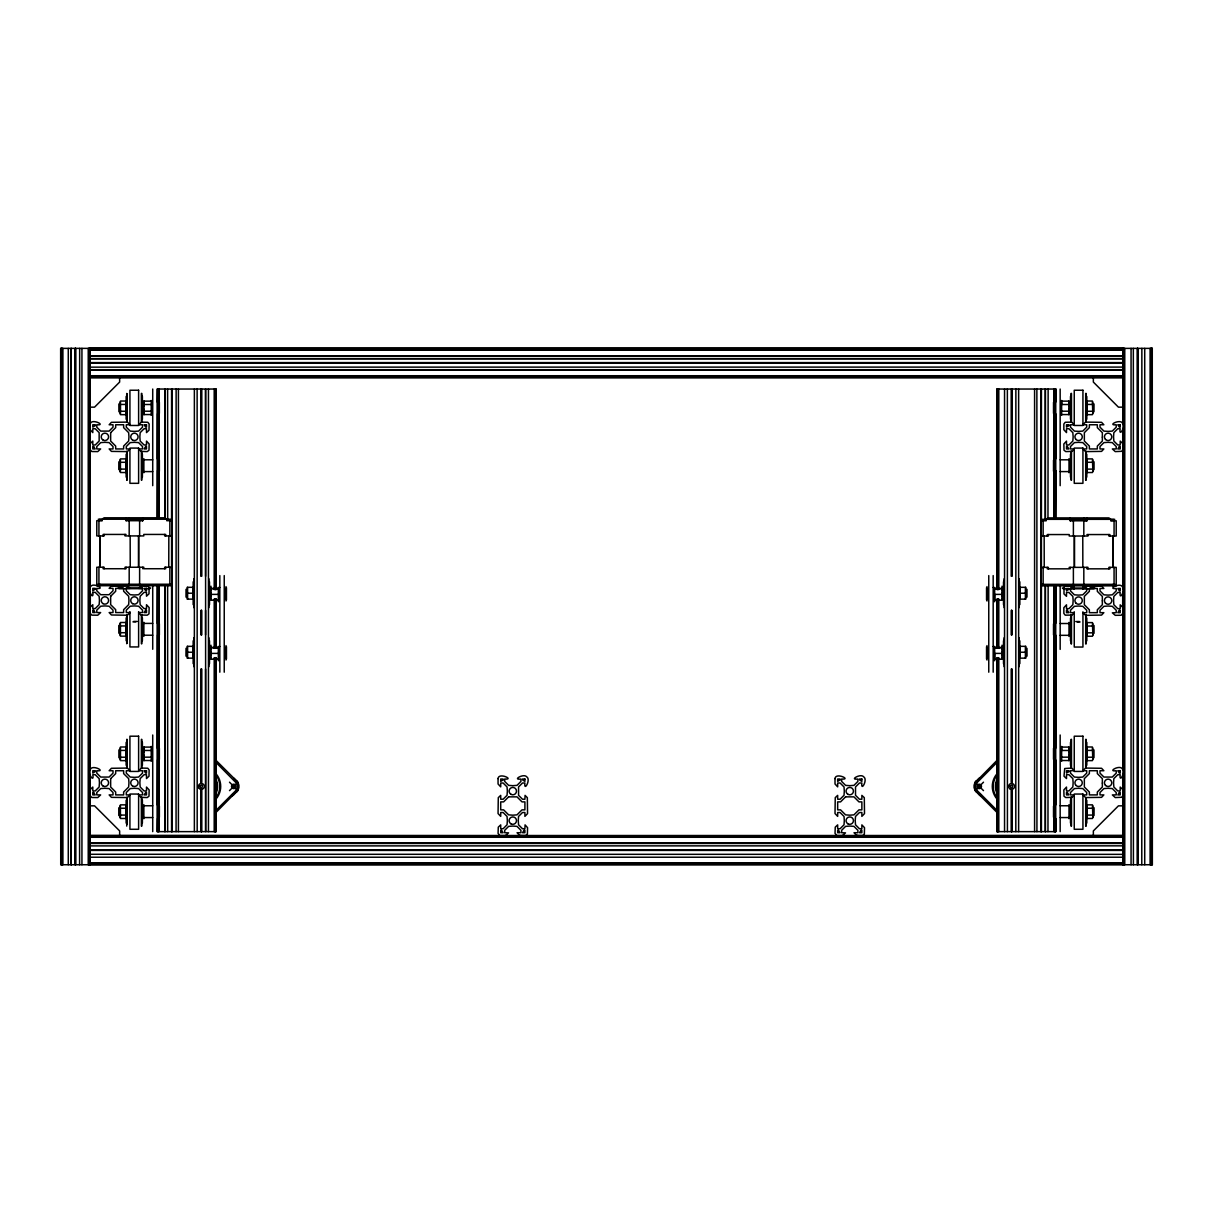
<?xml version="1.0" encoding="UTF-8"?>
<svg xmlns="http://www.w3.org/2000/svg" width="1213" height="1213" viewBox="0 0 1213 1213"><rect width="100%" height="100%" fill="white"/><g stroke="black" fill="none" stroke-linecap="round" stroke-linejoin="round"><path stroke-width="1.5" d="M1043.135 584.348L1043.135 567.366M1043.135 536.025L1043.135 520.802M1044.241 567.366L1044.166 536.025M1047.304 567.366L1047.304 568.836L1069.214 568.836L1069.214 567.366L1087.985 567.366L1087.985 568.836M1047.304 536.025L1047.304 534.554L1069.214 534.554L1069.214 536.025L1087.985 536.025L1087.985 534.554M1048.35 568.836L1048.35 567.366L1040.966 567.366M1048.35 534.554L1048.35 536.025L1040.966 536.025M1070.245 568.836L1070.245 567.366M1073.384 584.348L1073.384 567.366M1073.384 536.025L1073.384 520.802M1074.354 567.366L1074.354 536.025M1074.43 567.366L1074.43 536.025M1082.845 567.366L1082.769 536.025M1083.815 584.348L1083.815 567.366M1083.815 536.025L1083.815 520.802M1085.893 520.802L1085.893 519.331L1086.939 520.802L1070.26 520.802L1070.245 517.906M1086.939 567.366L1086.939 568.836L1109.895 568.836L1109.895 567.366M1108.849 568.836L1108.849 567.366L1116.218 567.366L1116.218 584.348L1040.966 584.348M1108.849 534.554L1108.849 536.025L1116.218 536.025L1116.218 520.802L1110.926 520.802M1109.895 536.025L1109.895 534.554L1086.939 534.554M1111.047 520.802L1111.047 519.331L1108.849 517.906L1048.35 517.906L1046.152 519.331L1046.152 520.802L1040.966 520.802M1113.018 585.834L1113.018 584.348M1113.018 520.802L1113.018 519.331M1114.065 584.348L1114.065 567.366M1114.065 536.025L1114.065 520.802M90.141 444.837L90.156 348.146L1122.859 348.313M90.171 769.982C87.063 772.939 94.523 783.704 92.795 774.698L95.221 774.698L99.148 778.625L99.451 782.81L99.148 787.01L95.221 790.937L92.795 790.937L92.795 787.07L90.293 789.451L90.171 795.652L91.779 797.502L97.768 797.563L100.634 794.909L96.782 794.909L96.782 792.498L100.709 788.571L104.894 788.283L109.094 788.571L113.006 792.498L113.006 794.909L109.155 794.909L111.429 797.35L127.335 797.563L130.14 794.909L126.288 794.909L126.288 792.498L130.216 788.571L134.4 788.283L138.6 788.571L142.512 792.498L142.512 794.909L138.661 794.909L140.935 797.35L147.228 797.548L148.987 796.198L149.154 789.951L146.5 787.07L146.5 790.937L144.089 790.937L140.162 787.01L139.859 782.81L140.162 778.625L144.089 774.698L146.5 774.698L146.5 778.564L149.002 776.184L149.138 769.982L147.789 768.238L141.466 768.072L138.661 770.725L142.512 770.725L142.512 773.136L138.6 777.063L134.4 777.351L130.216 777.063L126.288 773.136L126.288 770.725L130.14 770.725L127.395 768.072L111.429 768.284L109.155 770.725L113.006 770.725L113.006 773.136L109.094 777.063L100.709 777.063L96.782 773.136L96.782 770.725C106.835 771.756 91.293 763.75 90.171 769.982L90.141 613.172M142.755 517.799L142.634 520.695L126.061 520.695L127.107 519.225L126.182 520.695L126.061 517.799M1086.939 517.906L1086.818 520.802L1085.893 519.331M120.496 404.445L120.496 414.664L125.818 414.664L126.228 407.856L125.818 401.033L120.496 401.033L120.496 404.445L125.818 404.445M120.436 462.289L120.436 472.524L125.743 472.524L126.152 465.701L125.743 458.893L120.436 458.893L120.436 462.289L125.743 462.289M120.436 625.908L120.436 636.128L125.743 636.128L125.743 622.496L120.436 622.496L120.436 625.908L125.743 625.908M120.496 750.407L120.496 760.627L125.818 760.627L126.228 753.819L125.818 746.996L120.496 746.996L120.496 750.407L125.818 750.407M120.436 808.252L120.436 818.487L125.743 818.487L126.152 811.664L125.743 804.856L120.436 804.856L120.436 808.252L125.743 808.252M1087.045 404.445L1087.045 414.664L1092.367 414.664L1092.777 412.966L1092.367 401.033L1087.045 401.033L1087.045 404.445L1092.367 404.445M1087.121 462.289L1087.121 472.524L1092.443 472.524L1092.852 470.811L1092.443 458.893L1087.121 458.893L1087.121 462.289L1092.443 462.289M1087.121 626.014L1087.121 636.234L1092.443 636.234L1092.852 634.535L1092.443 622.603L1087.121 622.603L1087.121 626.014L1092.443 626.014M1087.045 750.407L1087.045 760.627L1092.367 760.627L1092.777 758.929L1092.367 746.996L1087.045 746.996L1087.045 750.407L1092.367 750.407M1087.121 808.252L1087.121 818.487L1092.443 818.487L1092.852 816.774L1092.443 804.856L1087.121 804.856L1087.121 808.252L1092.443 808.252M187.606 587.319L187.606 599.131M192.928 599.131L192.928 587.319M187.606 646.332L187.606 658.143M192.928 658.143L192.928 646.332M1020.072 587.319L1020.072 599.131M1025.394 599.131L1025.394 587.319M1020.072 646.332L1020.072 658.143M1025.394 658.143L1025.394 646.332M90.171 424.019C91.324 417.818 106.865 425.718 96.782 424.762L96.782 427.173L100.709 431.1L109.094 431.1L113.006 427.173L113.006 424.762L109.155 424.762L111.429 422.321L127.395 422.109L130.14 424.762L126.288 424.762L126.288 427.173L130.216 431.1L134.4 431.388L138.6 431.1L142.512 427.173L142.512 424.762L138.661 424.762L141.466 422.109L147.789 422.276L149.138 424.019L149.002 430.221L146.5 432.601L146.5 428.735L144.089 428.735L140.162 432.662L139.859 436.847L140.162 441.047L144.089 444.974L146.5 444.974L146.5 441.107L149.154 443.988L148.987 450.235L147.228 451.585L140.935 451.388L138.661 448.946L142.512 448.946L142.512 446.536L138.6 442.609L134.4 442.32L130.216 442.609L126.288 446.536L126.288 448.946L130.14 448.946L127.335 451.6L111.429 451.388L109.155 448.946L113.006 448.946L113.006 446.536L109.094 442.609L104.894 442.32L100.709 442.609L96.782 446.536L96.782 448.946L100.634 448.946L97.768 451.6L91.779 451.524L90.171 449.689L90.293 443.488L92.795 441.107L92.795 444.974L95.221 444.974L99.148 441.047L99.148 432.662L95.221 428.735L92.795 428.735L92.795 432.601L90.141 429.72M1122.859 348.146L1122.859 424.034C1125.922 426.976 1118.462 437.726 1120.206 428.735L1117.78 428.735L1113.852 432.662L1113.549 436.847L1113.852 441.047L1117.78 444.974L1120.206 444.974L1120.206 441.107L1122.707 443.488L1122.829 449.689L1121.752 451.312L1115.232 451.6L1112.366 448.946L1116.218 448.946L1116.218 446.536L1112.291 442.609L1108.106 442.32L1103.906 442.609L1099.994 446.536L1099.994 448.946L1103.845 448.946L1101.571 451.388L1085.665 451.6L1082.86 449.113M1082.86 588.32L1085.605 585.834L1101.571 586.046L1103.845 588.472L1099.994 588.472L1099.994 590.898L1103.906 594.825L1108.106 595.113L1112.291 594.825L1116.218 590.898L1116.218 588.472C1106.726 589.654 1119.811 582.149 1122.404 586.683C1126.164 589.579 1118.917 601.754 1120.206 592.46L1117.78 592.46L1113.852 596.387L1113.549 600.571L1113.852 604.756L1117.78 608.683L1120.206 608.683L1120.206 604.832L1122.707 607.197L1122.829 613.399L1121.221 615.249L1115.232 615.325L1112.366 612.823L1116.218 612.671L1116.218 610.245L1112.291 606.318L1108.106 606.03L1103.906 606.318L1099.994 610.245L1099.994 612.671L1103.845 612.671L1101.571 615.097L1085.665 615.325L1082.86 612.823L1086.712 612.671L1086.712 610.245L1082.784 606.318L1078.6 606.03L1074.4 606.318L1070.488 610.245L1070.488 612.671L1074.339 612.671L1072.065 615.097L1065.211 615.158L1063.862 613.399L1063.846 607.698L1066.5 604.832L1066.5 608.683L1068.911 608.683L1072.838 604.756L1073.141 600.571L1072.838 596.387L1068.911 592.46L1066.5 592.46L1066.5 596.311L1063.998 593.945L1064.013 587.183L1065.772 585.834L1071.534 585.818L1074.339 588.32M143.862 406.719L143.862 403.398M143.862 752.682L143.862 749.361M1069.002 412.314L1069.002 408.993M1069.002 758.277L1069.002 754.956M210.971 590.488L211.502 588.578L218.34 588.548L210.971 588.578M210.971 596.296L210.971 592.46M210.971 649.501L211.502 647.59L218.34 647.56L210.971 647.59M210.971 655.308L210.971 651.472M1002.029 596.296L1002.029 592.46M1001.498 600.192L1002.029 598.282M1002.029 655.308L1002.029 651.472M1001.498 659.205L1002.029 657.294M143.862 402.246L144.392 401.139L151.231 401.139M143.862 412.314L143.862 408.993M143.862 748.209L144.392 747.102L151.231 747.102M143.862 758.277L143.862 754.956M1069.002 406.719L1069.002 403.398M1069.002 413.451L1068.471 414.558L1061.633 414.558M1069.002 752.682L1069.002 749.361M1069.002 759.414L1068.471 760.521L1061.633 760.521M214.762 811.618L235.807 790.573A5.898 5.898 0 0 0 236.308 789.997L236.747 789.36A5.898 5.898 0 0 0 236.747 783.446L214.762 761.188M214.701 813.756L238.021 790.088M974.979 782.719L998.299 759.05M975.51 781.915L979.179 778.17M233.715 794.742L232.669 793.711L233.821 794.636L236.853 791.619L236.308 789.997M237.49 790.891L236.869 791.573L235.747 790.649M233.821 778.17L236.853 781.187L235.807 782.233L236.884 781.217L214.701 759.05M229.5 790.618L237.93 782.188M1074.339 449.113L1072.065 451.388L1065.772 451.585L1064.013 450.235L1063.846 443.988L1066.5 441.107L1066.5 444.974L1068.911 444.974L1072.838 441.047L1073.141 436.847L1072.838 432.662L1068.911 428.735L1066.5 428.735L1066.5 432.601L1063.846 429.72L1063.862 424.019L1065.211 422.276L1071.534 422.109L1074.339 424.595M998.238 761.188L976.253 783.446A5.898 5.898 0 0 0 976.253 789.36L976.692 789.997A5.898 5.898 0 0 0 977.193 790.573L998.238 811.618M975.07 790.618L983.5 782.188M976.692 789.997L976.147 791.619L998.299 813.756M979.285 794.742L980.331 793.711L979.179 794.636L974.979 790.088M980.331 795.789L981.362 794.742M1074.339 795.076L1072.065 797.35L1065.772 797.548L1064.013 796.198L1063.846 789.951L1066.5 787.07L1066.5 790.937L1068.911 790.937L1072.838 787.01L1073.141 782.81L1072.838 778.625L1068.911 774.698L1066.5 774.698L1066.5 778.564L1063.998 776.184L1064.711 768.526L1071.534 768.072L1074.339 770.558L1070.488 770.725L1070.488 773.136L1074.4 777.063L1078.6 777.351L1082.784 777.063L1086.712 773.136L1086.712 770.725L1082.86 770.725L1085.605 768.072L1101.571 768.284L1103.845 770.725L1099.994 770.725L1099.994 773.136L1103.906 777.063L1112.291 777.063L1116.218 773.136L1116.218 770.725C1106.741 771.999 1119.842 764.342 1122.404 768.936C1126.164 771.817 1118.917 783.992 1120.206 774.698L1117.78 774.698L1113.852 778.625L1113.549 782.81L1113.852 787.01L1117.78 790.937L1120.206 790.937L1120.206 787.07L1122.707 789.451L1122.829 795.652L1121.752 797.275L1115.232 797.563L1112.366 794.909L1116.218 794.909L1116.218 792.498L1112.291 788.571L1108.106 788.283L1103.906 788.571L1099.994 792.498L1099.994 794.909L1103.845 794.909L1101.571 797.35L1085.665 797.563L1082.86 795.076M977.193 790.573L976.116 791.589L975.51 790.891M1082.86 424.595L1085.605 422.109L1101.571 422.321L1103.845 424.762L1099.994 424.762L1099.994 427.173L1103.906 431.1L1108.106 431.388L1112.291 431.1L1116.218 427.173L1116.218 424.762C1106.135 425.718 1121.676 417.818 1122.829 424.019M977.253 790.649L976.147 791.619A7.369 7.369 0 0 1 976.147 781.187L977.193 782.233L976.116 781.217M215.747 772.196L215.05 772.742A19.332 19.332 0 0 1 215.05 800.064M90.156 348.798L1122.859 348.616M90.156 349.253L1122.859 349.253M90.156 349.799L1122.859 349.799M90.156 350.072L1122.859 350.072M90.156 355.834L1122.859 355.834M90.156 356.273L1122.859 356.273M90.156 358.639L1122.859 358.639M90.156 358.714L1122.859 358.714M90.156 362.596L1122.859 362.596M90.156 362.899L1122.859 362.899M90.156 363.218L1122.859 363.218M90.156 367.16L1122.859 367.099M90.156 369.692L1122.859 369.692M90.156 370.026L1122.859 370.026M90.156 375.727L1122.859 375.727M90.156 376.015L1122.859 376.015M90.156 376.546L1122.859 376.546M90.156 376.788L1122.859 376.788M90.156 377.198L1122.859 377.198M90.156 377.486L1122.859 377.486M1122.859 377.652L90.126 377.652L90.126 407.159L94.553 407.159L119.632 382.08L119.632 377.652M996.874 389.039L1055.886 389.039M144.392 404.505L151.231 404.505M1068.471 404.505L1061.633 404.505L1061.633 401.139L1068.471 401.139L1069.002 402.246M1122.859 407.159L1118.431 407.159L1093.353 382.08L1093.353 377.652M144.392 411.207L151.231 411.207M1061.633 411.207L1068.471 411.207M120.496 411.252L125.818 411.252M1087.045 411.252L1092.367 411.252M151.231 414.558L144.392 414.558L143.862 413.451M1074.339 424.762L1070.488 424.762L1070.488 427.173L1074.4 431.1L1078.6 431.388L1082.784 431.1L1086.712 427.173L1086.712 424.762L1082.86 424.762M1074.339 448.946L1070.488 448.946L1070.488 446.536L1074.4 442.609L1078.6 442.32L1082.784 442.609L1086.712 446.536L1086.712 448.946L1082.86 448.946M143.862 459.803L152.717 459.803M1060.162 459.803L1069.002 459.803M120.436 469.113L125.743 469.113M1087.121 469.113L1092.443 469.113M143.862 471.599L152.717 471.599M1060.162 471.599L1069.002 471.599M98.253 519.225L170.563 519.225M1042.437 519.331L1114.747 519.331M102.074 520.695L96.782 520.695L96.782 535.919L104.151 535.919L104.151 534.433M172.034 520.695L166.742 520.695L166.848 519.225L164.65 517.799L104.151 517.799L101.953 519.225L101.953 520.695M126.061 534.433L103.105 534.433L103.105 535.919M172.034 535.919L164.65 535.919L164.65 534.433M172.034 567.244L164.65 567.244L164.65 568.73M172.034 584.241L96.782 584.241L96.782 567.244L104.151 567.244L104.151 568.73M96.782 585.712L172.034 585.712M1040.966 585.834L1116.218 585.834M193.337 587.319L187.196 587.319L187.196 599.131L193.337 599.131M1019.663 587.319L1025.804 587.319L1025.804 599.131L1019.663 599.131M219.826 587.501L218.34 587.501L218.34 601.769M993.174 587.501L994.66 587.501L994.66 601.769M118.177 587.926L122.922 587.926M126.288 587.926L142.512 587.926M148.456 587.926L150.639 587.926M1062.361 588.032L1064.544 588.032M1070.488 588.032L1086.712 588.032M1090.078 588.032L1094.823 588.032M1002.029 588.578L994.66 588.578L1001.498 588.578L1002.029 590.488M1074.339 588.472L1070.488 588.472L1070.488 590.898L1074.4 594.825L1078.6 595.113L1082.784 594.825L1086.712 590.898L1086.712 588.472L1082.86 588.472M118.919 588.669L142.148 588.669M145.363 588.669L149.896 588.669M1063.104 588.775L1067.637 588.775M1070.852 588.775L1094.081 588.775M187.606 593.218L192.928 593.218M1020.072 593.218L1025.394 593.218M211.502 594.385L218.34 594.385M1001.498 594.385L994.66 594.385L994.66 600.192L1002.029 600.192L1002.029 586.197M218.34 600.192L210.971 600.192L210.971 586.197M133.642 621.42L135.886 621.42M136.493 621.42L137.251 621.42M1075.749 621.526L1076.507 621.526M1077.114 621.526L1079.358 621.526M132.93 621.86L135.886 621.86M1077.114 621.966L1080.07 621.966M143.862 623.406L152.717 623.406M1060.162 623.512L1069.002 623.512M120.436 632.716L125.743 632.716M1087.121 632.822L1092.443 632.822M143.862 635.218L152.717 635.218M1060.162 635.324L1069.002 635.324M193.337 646.332L187.196 646.332L187.196 658.143L193.337 658.143M219.826 646.514L218.34 646.514L218.34 660.782M993.174 646.514L994.66 646.514L994.66 660.782M1019.663 646.332L1025.804 646.332L1025.804 658.143L1019.663 658.143M1002.029 647.59L994.66 647.59L1001.498 647.59L1002.029 649.501M187.606 652.23L192.928 652.23M1020.072 652.23L1025.394 652.23M211.502 653.398L218.34 653.398M1001.498 653.398L994.66 653.398L994.66 659.205L1002.029 659.205L1002.029 645.21M218.34 659.205L210.971 659.205L210.971 645.21M144.392 750.468L151.231 750.468M1068.471 750.468L1061.633 750.468L1061.633 747.102L1068.471 747.102L1069.002 748.209M144.392 757.17L151.231 757.17M1061.633 757.17L1068.471 757.17M120.496 757.215L125.818 757.215M1087.045 757.215L1092.367 757.215M151.231 760.521L144.392 760.521L143.862 759.414M1074.339 794.909L1070.488 794.909L1070.488 792.498L1074.4 788.571L1078.6 788.283L1082.784 788.571L1086.712 792.498L1086.712 794.909L1082.86 794.909M90.141 805.841L94.553 805.841L119.647 830.92L119.647 835.348M143.862 805.766L152.717 805.766M1060.162 805.766L1069.002 805.766M120.436 815.075L125.743 815.075M1087.121 815.075L1092.443 815.075M143.862 817.562L152.717 817.562M1060.162 817.562L1069.002 817.562M996.874 831.633L1055.886 831.633M90.141 835.348L499.453 835.514M505.139 835.514L520.286 835.514M525.972 835.514L836.743 835.514M842.429 835.514L857.576 835.514M863.262 835.514L1122.859 835.348L1122.859 805.841L1118.447 805.841L1093.353 830.92L1093.353 835.348M90.156 835.802L1122.859 835.802M90.156 836.212L1122.859 836.212M90.156 836.712L1122.859 836.712M90.156 837.273L1122.859 837.273M90.156 842.974L1122.859 842.974M90.156 843.46L1122.859 843.46M90.156 845.901L1122.859 845.84M90.156 849.782L1122.859 849.782M90.156 850.101L1122.859 850.101M90.156 850.404L1122.859 850.404M90.156 854.286L1122.859 854.361M90.156 857.227L1122.859 857.227M90.156 862.928L1122.859 862.928M90.156 863.489L1122.859 863.489M90.156 863.99L1122.859 863.99M90.156 864.551L1122.859 864.384M997.253 772.196L997.95 772.742A19.332 19.332 0 0 0 997.95 800.064M235.807 790.573L236.884 791.589A7.384 7.384 0 0 0 236.853 781.187L238.021 782.719M975.07 782.188L983.5 790.618M229.5 782.188L237.93 790.618M231.638 794.742L232.669 795.789M210.971 598.282L211.502 600.192M210.971 657.294L211.502 659.205M1151.698 348.374L1151.698 864.733M1151.243 348.374L1151.243 864.733M1150.712 348.374L1150.712 864.733M1150.136 348.374L1150.136 864.733M1144.723 348.374L1144.723 864.733M1141.858 348.374L1141.782 864.733M1137.885 348.374L1137.885 864.733M1137.597 348.374L1137.597 864.733M1137.309 348.374L1137.309 864.733M1133.336 348.374L1133.412 864.733M1131.062 348.374L1131.062 864.733M1124.769 348.374L1124.769 864.733M1124.208 348.374L1124.208 864.733M1123.708 348.374L1123.708 864.733M1123.299 348.374L1123.299 864.733M1123.011 348.374L1123.011 424.034M1123.011 429.705L1123.011 444.837M1123.011 448.613L1123.011 588.578M1123.011 594.264L1123.011 607.501M1123.011 613.172L1123.011 770.164M1123.011 775.835L1123.011 790.967M1123.011 794.742L1123.011 838.244M1123.011 843.93L1123.011 857.166M1122.707 429.69L1122.859 444.837M1122.859 448.613L1122.859 588.578M1122.707 593.4L1122.707 607.743M1122.859 613.172L1122.859 770.164M1122.707 775.653L1122.859 790.967M1122.859 794.742L1122.859 864.854M1094.02 403.944L1093.974 411.753M1094.035 461.804L1094.035 469.613M1094.035 625.514L1094.035 633.322M1093.974 749.907L1093.974 757.716M1094.081 807.767L1094.035 815.576M1092.777 401.958L1092.777 413.754M1092.852 459.803L1092.852 471.599M1092.852 623.512L1092.852 635.324M1092.777 747.921L1092.777 759.717M1092.852 805.766L1092.852 817.562M1086.712 396.424L1086.712 419.289M1086.712 454.269L1086.712 477.134M1086.712 617.993L1086.712 640.858M1086.712 742.386L1086.712 765.251M1086.712 800.231L1086.712 823.096M1086.348 396.045L1086.348 419.653M1086.348 453.905L1086.348 477.513M1086.348 617.614L1086.348 641.222M1086.348 742.007L1086.348 765.615M1086.348 799.867L1086.348 823.475M1086.151 393.437L1086.151 422.276M1086.151 451.281L1086.151 480.121M1086.151 615.006L1086.151 643.845M1086.151 739.399L1086.151 768.238M1086.151 797.729L1086.151 826.083M1085.696 393.437L1085.696 422.276M1085.696 451.281L1085.696 480.121M1085.696 615.006L1085.696 643.845M1085.696 739.399L1085.696 768.238M1085.696 797.729L1085.696 826.083M1083.937 517.906L1083.937 518.785M1082.936 586.834L1082.936 589.2M1082.936 611.792L1082.936 647.045L1074.248 647.045L1074.248 611.792M1074.248 586.834L1074.248 589.2M1071.488 393.437L1071.488 422.276M1071.488 451.281L1071.488 480.121M1071.488 615.006L1071.488 643.845M1071.488 739.399L1071.488 768.238M1071.488 797.244L1071.488 826.083M1071.049 393.437L1071.049 422.276M1071.049 451.281L1071.049 480.121M1071.049 615.006L1071.049 643.845M1071.049 739.399L1071.049 768.238M1071.049 797.244L1071.049 826.083M1070.852 396.045L1070.852 419.653M1070.852 453.905L1070.852 477.513M1070.852 617.614L1070.852 641.222M1070.852 742.007L1070.852 765.615M1070.852 799.867L1070.852 823.475M1070.488 396.424L1070.488 419.289M1070.488 454.269L1070.488 477.134M1070.488 617.993L1070.488 640.858M1070.488 742.386L1070.488 765.251M1070.488 800.231L1070.488 823.096M1069.002 400.821L1069.002 414.876M1069.002 458.681L1069.002 472.721M1069.002 622.39L1069.002 636.446M1069.002 746.783L1069.002 760.839M1069.002 804.644L1069.002 818.684M1061.633 400.457L1061.633 415.24M1061.633 746.42L1061.633 761.203M1060.162 389.039L1060.162 485.67M1060.162 584.893L1060.162 649.38M1060.162 735.002L1060.162 831.633M1055.735 389.039L1055.81 517.663M1055.735 584.893L1055.735 831.633M1055.583 517.663L1055.583 470.371L1055.234 517.663M1055.007 389.039L1055.007 402.276M1055.007 413.633L1055.007 459.03M1055.007 470.371L1055.007 517.663M1055.007 585.743L1055.007 623.573M1055.007 634.93L1055.007 748.406M1055.007 759.763L1055.007 805.144M1055.007 818.396L1055.007 831.633M1054.779 485.503L1054.779 517.663M1054.779 648.167L1054.779 735.169M1054.506 389.039L1054.506 517.663M1054.506 585.743L1054.506 831.633M1053.961 389.039L1053.961 517.663M1053.961 585.743L1053.961 831.633M1053.945 401.215L1053.945 414.497M1053.945 459.06L1053.945 472.342M1053.945 622.785L1053.945 636.052M1053.945 747.178L1053.945 760.46M1053.945 805.023L1053.945 818.305M1053.521 402.322L1053.521 413.39M1053.521 460.167L1053.521 471.235M1053.521 623.891L1053.521 634.96M1053.521 748.285L1053.521 759.353M1053.521 806.129L1053.521 817.198M1048.138 389.039L1047.971 517.663M1048.138 585.743L1047.971 831.633M1045.379 389.039L1045.379 519.543M1045.379 585.743L1045.379 831.633M1045.318 389.039L1045.318 519.543M1045.318 585.743L1045.318 831.633M1041.421 389.039L1041.421 521.438M1041.421 534.675L1041.421 568.73M1041.421 583.862L1041.421 831.633M1041.133 389.039L1041.133 831.633M1040.83 389.039L1040.83 831.633M1036.872 389.039L1036.933 831.633M1034.583 389.039L1034.583 831.633M1026.986 589.321L1026.986 597.13M1026.986 648.333L1027.032 656.142M1019.739 581.785L1019.739 604.65M1019.739 640.798L1019.739 663.663M1019.36 581.421L1019.36 605.029M1019.36 640.434L1019.36 664.042M1019.163 578.798L1019.163 607.637M1019.163 637.811L1019.163 666.65M1018.632 389.039L1018.632 831.633M1015.872 389.039L1015.812 831.633M1011.915 389.039L1011.915 576.296M1011.915 610.336L1011.915 634.93M1011.915 668.97L1011.915 782.461M1011.915 788.132L1011.915 831.633M1011.627 389.039L1011.627 576.296M1011.627 610.336L1011.627 634.93M1011.627 668.97L1011.627 782.461M1011.627 788.132L1011.627 831.633M1011.324 389.039L1011.324 576.296M1011.324 610.336L1011.324 634.93M1011.324 668.97L1011.324 782.461M1011.324 788.132L1011.324 831.633M1007.366 389.039L1007.427 831.633M1004.546 389.039L1004.546 831.633M1004.076 578.798L1004.076 607.637M1004.076 637.811L1004.076 666.65M1003.879 581.421L1003.879 605.029M1003.879 640.434L1003.879 664.042M1003.5 581.785L1003.5 604.65M1003.5 640.798L1003.5 663.663M998.799 389.039L998.799 589.533M998.799 598.995L998.799 648.167M998.799 657.628L998.799 831.633M998.238 389.039L998.238 589.533M998.238 598.995L998.238 648.167M998.238 657.628L998.238 831.633M997.738 389.039L997.738 589.533M997.738 598.995L997.738 648.167M997.738 657.628L997.738 831.633M997.329 389.039L997.329 589.533M997.329 598.995L997.329 648.167M997.329 657.628L997.329 831.633M997.041 389.039L997.041 589.533M997.041 598.995L997.041 648.167M997.041 657.628L997.041 831.633M993.174 575.584L993.174 672.199M988.762 575.584L988.762 672.199M986.973 586.592L986.973 601.026M986.973 645.589L986.973 660.039M986.548 587.683L986.548 599.919M986.548 646.696L986.548 658.932M226.452 587.683L226.452 599.919M226.452 646.696L226.452 658.932M226.027 586.592L226.027 601.026M226.027 645.589L226.027 660.039M224.238 575.584L224.238 672.199M219.826 575.584L219.826 672.199M216.111 589.533L216.111 389.039L157.114 389.039L157.19 517.663M216.111 598.995L216.111 648.167M216.111 657.628L216.111 831.633L157.114 831.633L157.144 584.848M215.959 389.039L215.959 589.533M215.959 598.995L215.959 648.167M215.959 657.628L215.959 831.633M215.671 389.039L215.671 589.533M215.671 598.995L215.671 648.167M215.671 657.628L215.671 831.633M215.262 389.039L215.262 589.533M215.262 598.995L215.262 648.167M215.262 657.628L215.262 831.633M214.762 389.039L214.762 589.533M214.762 598.995L214.762 648.167M214.762 657.628L214.762 831.633M214.201 389.039L214.201 589.533M214.201 598.995L214.201 648.167M214.201 657.628L214.201 831.633M209.5 581.785L209.5 604.65M209.5 640.798L209.5 663.663M208.924 578.798L208.924 607.637M208.924 637.811L208.924 666.65M208.454 389.039L208.454 831.633M205.573 576.296L205.573 389.039L205.634 831.633L205.573 668.97M205.573 610.336L205.573 634.93M201.676 389.039L201.676 576.296M201.676 610.336L201.676 634.93M201.676 668.97L201.676 782.461M201.676 788.132L201.676 831.633M201.373 389.039L201.373 576.296M201.373 610.336L201.373 634.93M201.373 668.97L201.373 782.461M201.373 788.132L201.373 831.633M201.085 389.039L201.085 576.296M201.085 610.336L201.085 634.93M201.085 668.97L201.085 782.461M201.085 788.132L201.085 831.633M197.128 389.039L197.188 831.633M194.368 389.039L194.368 831.633M193.837 578.798L193.837 607.637M193.837 637.811L193.837 666.65M193.64 581.421L193.64 605.029M193.64 640.434L193.64 664.042M193.261 581.785L193.261 604.65M193.261 640.798L193.261 663.663M186.014 589.321L186.014 597.13M186.014 648.333L185.968 656.142M178.417 389.039L178.417 831.633M176.128 389.039L176.067 831.633M172.17 389.039L172.17 831.633M171.867 389.039L171.867 831.633M171.579 389.039L171.579 521.438M171.579 534.675L171.579 568.73M171.579 583.862L171.579 831.633M169.865 520.695L169.865 535.919M169.865 567.244L169.865 584.241M168.834 535.919L168.759 567.244M167.621 389.039L167.682 519.543M167.621 585.743L167.682 831.633M165.696 535.919L165.696 534.433L143.786 534.433L143.786 535.919L125.015 535.919L125.015 534.433M165.696 567.244L165.696 568.73L143.786 568.73L143.786 567.244L125.015 567.244L125.015 568.73M165.029 389.039L165.029 517.663M165.029 585.743L165.029 831.633M164.862 389.039L164.862 517.663M164.862 585.743L164.862 831.633M159.358 402.322L159.358 413.39M159.358 460.167L159.358 471.235M159.358 623.77L159.358 634.839M159.358 748.285L159.358 759.353M159.358 806.129L159.358 817.198M159.039 389.039L159.039 517.663M159.039 585.743L159.039 831.633M158.494 389.039L158.494 517.663M158.494 585.743L158.494 831.633M158.221 485.503L158.221 517.663M158.221 648.167L158.221 735.169M157.993 389.039L157.993 402.276M157.993 413.633L157.993 459.03M157.993 470.371L157.993 517.663M157.993 585.743L157.993 623.573M157.993 634.93L157.993 748.406M157.993 759.763L157.993 805.144M157.993 818.396L157.993 831.633M157.766 485.503L157.766 517.663M157.766 648.167L157.766 735.169M157.584 389.039L157.417 402.276M157.584 413.633L157.417 459.03M157.584 470.371L157.417 517.663M157.584 585.743L157.417 623.573M157.584 634.93L157.417 748.406M157.584 759.763L157.417 805.144M157.584 818.396L157.417 831.633M152.717 389.039L152.717 485.67M152.717 584.848L152.717 649.273M152.717 735.002L152.717 831.633M151.231 400.457L151.231 415.24M151.231 746.42L151.231 761.203M143.862 400.821L143.862 414.876M143.862 458.681L143.862 472.721M143.862 622.284L143.862 636.34M143.862 746.783L143.862 760.839M143.862 804.644L143.862 818.684M142.755 567.244L142.755 568.73M142.391 396.424L142.391 419.289M142.391 454.269L142.391 477.134M142.391 617.872L142.391 640.737M142.391 742.386L142.391 765.251M142.391 800.231L142.391 823.096M142.012 396.045L142.012 419.653M142.012 453.905L142.012 477.513M142.012 617.508L142.012 641.116M142.012 742.007L142.012 765.615M142.012 799.867L142.012 823.475M141.815 393.437L141.815 422.276M141.815 451.281L141.815 480.121M141.815 614.885L141.815 643.724M141.815 739.399L141.815 768.238M141.815 797.244L141.815 826.083M141.375 393.437L141.375 422.276M141.375 451.281L141.375 480.121M141.375 614.885L141.375 643.724M141.375 739.399L141.375 768.238M141.375 797.244L141.375 826.083M139.616 520.695L139.616 535.919M139.616 567.244L139.616 584.241M138.646 535.919L138.646 567.244M138.57 535.919L138.57 567.244M138.616 611.686L138.616 646.938L129.927 646.938L129.927 611.686M130.155 535.919L130.231 567.244M129.063 517.799L129.063 518.679M129.185 520.695L129.185 535.919M129.185 567.244L129.185 584.241M127.168 393.922L127.168 420.335M127.168 453.207L127.168 480.121M127.168 616.826L127.168 643.239M127.168 739.399L127.168 740.461M127.168 741.325L127.168 766.298M127.168 799.17L127.168 824.158M126.728 393.437L126.728 422.276M126.728 451.281L126.728 480.121M126.728 614.885L126.728 643.724M126.728 739.399L126.728 768.238M126.728 797.244L126.728 826.083M126.152 396.424L126.152 419.289M126.152 454.269L126.152 477.134M126.061 567.244L126.061 568.73L103.105 568.73L103.105 567.244M126.152 617.872L126.152 640.737M126.152 742.386L126.152 765.251M126.152 800.231L126.152 823.096M120.087 401.958L120.087 413.754M120.011 459.803L120.011 471.599M120.011 623.406L120.011 635.218M120.087 747.921L120.087 759.717M120.011 805.766L120.011 817.562M118.859 403.944L118.904 411.753M118.829 461.804L118.783 469.613M118.783 625.408L118.829 633.216M118.904 749.907L118.904 757.716M118.783 807.767L118.783 815.576M99.982 519.225L99.982 520.695M99.982 584.241L99.982 585.712M98.935 520.695L98.935 535.919M98.935 567.244L98.935 584.241M90.141 448.613L90.141 588.578M90.293 593.293L90.293 607.622M90.293 775.653L90.141 790.967M90.141 794.742L90.156 864.854M89.989 348.374L89.989 424.034M89.989 429.705L89.989 444.837M89.989 448.613L89.989 588.578M89.989 594.264L89.989 607.501M89.989 613.172L89.989 770.164M89.989 775.835L89.989 790.967M89.989 794.742L89.989 838.244M89.989 843.93L89.989 857.166M89.701 348.374L89.701 864.733M89.292 348.374L89.292 864.733M88.792 348.374L88.792 864.733M88.231 348.374L88.231 864.733M81.938 348.374L81.938 864.733M79.664 348.374L79.588 864.733M75.691 348.374L75.691 864.733M75.403 348.374L75.403 864.733M75.115 348.374L75.115 864.733M71.218 348.374L71.218 864.733M71.142 348.374L71.142 864.733M68.277 348.374L68.277 864.733M62.864 348.374L62.864 864.733M62.288 348.374L62.288 864.733M61.757 348.374L61.757 864.733M61.302 348.374L61.105 864.733L60.953 348.374M215.414 779.853A15.496 15.496 0 0 1 215.414 792.953M215.429 778.291A16.224 16.224 0 0 1 215.429 794.515M215.505 774.546A18.438 18.438 0 0 1 215.505 798.26M997.586 792.953A15.496 15.496 0 0 1 997.586 779.853M997.571 794.515A16.224 16.224 0 0 1 997.571 778.291M997.495 798.26A18.438 18.438 0 0 1 997.495 774.546M92.795 592.353C94.083 601.648 86.836 589.473 90.596 586.576C93.189 582.043 106.274 589.548 96.782 588.366L96.782 590.776L100.709 594.704L109.094 594.704L113.006 590.776L113.006 588.366L109.155 588.366L111.429 585.924L127.395 585.712L130.14 588.366L126.288 588.366L126.288 590.776L130.216 594.704L134.4 595.007L138.6 594.704L142.512 590.776L142.512 588.366L138.661 588.366L141.466 585.712L147.789 585.879L149.138 587.638L149.002 593.824L146.5 596.205L146.5 592.353L144.089 592.353L140.162 596.265L139.859 600.465L140.162 604.65L144.089 608.577L146.5 608.577L146.5 604.726L149.154 607.592L148.987 613.854L147.228 615.188L140.935 614.991L138.661 612.565L142.512 612.565L142.512 610.139L138.6 606.212L134.4 605.924L130.216 606.212L126.288 610.139L126.288 612.565L130.14 612.565L127.335 615.218L111.429 614.991L109.155 612.565L113.006 612.565L113.006 610.139L109.094 606.212L104.894 605.924L100.709 606.212L96.782 610.139L96.782 612.565L100.634 612.565L97.768 615.218L91.779 615.143L90.171 613.293L90.293 607.091L92.795 604.726L92.795 608.577L95.221 608.577L99.148 604.65L99.451 600.465L99.148 596.265L95.221 592.353L92.795 592.353M110.656 778.625L110.656 787.01L115.675 792.028L115.675 794.909L123.635 794.909L123.635 792.028L128.654 787.01L128.957 782.81L128.654 778.625L123.635 773.606L123.635 770.725L115.675 770.725L115.675 773.606L110.656 778.625M110.656 596.265L110.656 604.65L115.675 609.669L115.675 612.565L123.635 612.565L123.635 609.669L128.654 604.65L128.957 600.465L128.654 596.265L123.635 591.262L123.635 588.366L115.675 588.366L115.675 591.262L110.656 596.265M110.656 432.662L110.656 441.047L115.675 446.066L115.675 448.946L123.635 448.946L123.635 446.066L128.654 441.047L128.957 436.847L128.654 432.662L123.635 427.643L123.635 424.762L115.675 424.762L115.675 427.643L110.656 432.662M498.058 778.579L498.058 783.992L500.711 786.858L500.711 783.007L503.137 783.007L507.049 786.934L507.352 791.119L507.049 795.303L503.137 799.231L500.711 799.231L500.711 795.379L498.285 797.654L498.058 813.559L500.711 816.364L500.711 812.513L503.137 812.513L507.049 816.44L507.352 820.625L507.049 824.81L503.137 828.737L500.711 828.737L500.711 824.885L498.285 827.16L498.073 833.452L499.983 835.363L505.685 835.378L508.55 832.876L504.699 832.725L504.699 830.299L508.626 826.371L512.811 826.068L516.996 826.371L520.923 830.299L520.923 832.725L517.072 832.725L519.437 835.226L525.638 835.363L527.397 834.013L527.564 827.691L525.062 824.885L524.911 828.737L522.485 828.737L518.558 824.81L518.269 820.625L518.558 816.44L522.485 812.513L524.911 812.513L524.911 816.364L527.549 813.62L527.337 797.654L525.062 795.379L524.911 799.231L522.485 799.231L518.558 795.303L518.558 786.934L522.485 783.007L524.911 783.007C523.728 792.498 531.233 779.413 526.7 776.82C523.804 773.045 511.628 780.308 520.923 779.019L520.923 781.445L516.996 785.372L512.811 785.675L508.626 785.372L504.699 781.445L504.699 779.019C514.949 779.898 498.71 771.999 498.058 778.579M835.014 778.579L835.014 783.992L837.667 786.858L837.667 783.007L840.093 783.007L844.021 786.934L844.309 791.119L844.021 795.303L840.093 799.231L837.667 799.231L837.667 795.379L835.241 797.654L835.014 813.559L837.667 816.364L837.667 812.513L840.093 812.513L844.021 816.44L844.309 820.625L844.021 824.81L840.093 828.737L837.667 828.737L837.667 824.885L835.241 827.16L835.029 833.452L836.94 835.363L842.641 835.378L845.506 832.876L841.655 832.725L841.655 830.299L845.582 826.371L849.767 826.068L853.952 826.371L857.879 830.299L857.879 832.725L854.028 832.725L856.393 835.226L862.595 835.363L864.353 834.013L864.52 827.691L861.867 824.885L861.867 828.737L859.441 828.737L855.514 824.81L855.226 820.625L855.514 816.44L859.441 812.513L861.867 812.513L861.867 816.364L864.505 813.62L864.293 797.654L861.867 795.379L861.867 799.231L859.441 799.231L855.514 795.303L855.514 786.934L859.441 783.007L861.867 783.007C860.684 792.498 868.19 779.413 863.656 776.82C860.76 773.045 848.584 780.308 857.879 779.019L857.879 781.445L853.952 785.372L849.767 785.675L845.582 785.372L841.655 781.445L841.655 779.019C851.905 779.898 835.666 771.999 835.014 778.579M1102.344 783.128L1102.344 787.01L1097.325 792.028L1097.325 794.909L1089.365 794.909L1089.365 792.028L1084.346 787.01L1084.346 778.625L1089.365 773.606L1089.365 770.725L1097.325 770.725L1097.325 773.606L1102.344 778.625L1102.344 783.128M1102.344 600.875L1102.344 604.756L1097.325 609.775L1097.325 612.671L1089.365 612.671L1089.365 609.775L1084.346 604.756L1084.346 596.387L1089.365 591.368L1089.365 588.472L1097.325 588.472L1097.325 591.368L1102.344 596.387L1102.344 600.875M1102.344 437.165L1102.344 441.047L1097.325 446.066L1097.325 448.946L1089.365 448.946L1089.365 446.066L1084.346 441.047L1084.346 432.662L1089.365 427.643L1089.365 424.762L1097.325 424.762L1097.325 427.643L1102.344 432.662L1102.344 437.165M1112.958 536.025L1112.958 567.366L1113.018 536.025M199.948 786.024C201.767 791.649 204.33 782.051 199.948 786.024M1010.202 786.024C1012.006 791.649 1014.584 782.051 1010.202 786.024M1071.291 519.331L1070.366 520.802L1071.291 519.331M95.205 425.551L92.795 427.158L92.795 424.762L95.205 424.762L95.205 425.551M145.696 446.551L144.104 448.946L146.5 448.946L146.5 446.551L145.696 446.551M95.205 589.169L92.795 590.761L92.795 588.366L95.205 588.366L95.205 589.169M145.696 610.154L144.104 612.565L146.5 612.565L146.5 610.154L145.696 610.154M95.205 771.513L92.795 773.121L92.795 770.725L95.205 770.725L95.205 771.513M145.696 792.514L144.104 794.909L146.5 794.909L146.5 792.514L145.696 792.514M503.107 779.823L500.711 781.415L500.711 779.019L503.107 779.019L503.107 779.823M508.626 796.865L503.607 801.884L500.711 801.884L500.711 809.859L503.607 809.859L508.626 814.863L512.811 815.181L516.996 814.863L522.015 809.859L524.911 809.859L524.911 801.884L522.015 801.884L516.996 796.865L508.626 796.865M524.107 830.314L522.5 832.725L524.911 832.725L524.911 830.314L524.107 830.314M1068.896 425.551L1066.5 427.158L1066.5 424.762L1068.896 424.762L1068.896 425.551M1119.402 446.551L1117.795 448.946L1120.206 448.946L1120.206 446.551L1119.402 446.551M840.063 779.823L837.667 781.415L837.667 779.019L840.063 779.019L840.063 779.823M845.582 796.865L840.564 801.884L837.667 801.884L837.667 809.859L840.564 809.859L845.582 814.863L849.767 815.181L853.952 814.863L858.971 809.859L861.867 809.859L861.867 801.884L858.971 801.884L853.952 796.865L845.582 796.865M1068.896 589.275L1066.5 590.867L1066.5 588.472L1068.896 588.472L1068.896 589.275M861.063 830.314L859.471 832.725L861.867 832.725L861.867 830.314L861.063 830.314M1119.402 610.275L1117.795 612.671L1120.206 612.671L1120.206 610.275L1119.402 610.275M1068.896 771.513L1066.5 773.121L1066.5 770.725L1068.896 770.725L1068.896 771.513M1119.402 792.514L1117.795 794.909L1120.206 794.909L1120.206 792.514L1119.402 792.514M1152.35 348.374L60.65 348.374L60.726 864.733L1152.35 864.733L1152.274 348.374M138.616 390.237L129.927 390.237L129.927 425.475L138.616 425.475L138.616 390.237M1082.936 390.237L1074.248 390.237L1074.248 425.475L1082.936 425.475L1082.936 390.237M146.5 424.762L144.104 424.762L145.696 427.158L146.5 427.158L146.5 424.762M1120.206 424.762L1117.795 424.762L1119.402 427.158L1120.206 427.158L1120.206 424.762M93.598 446.551L92.795 446.551L92.795 448.946L95.205 448.946L93.598 446.551M1067.304 446.551L1066.5 446.551L1066.5 448.946L1068.896 448.946L1067.304 446.551M138.616 448.082L129.927 448.082L129.927 483.32L138.616 483.32L138.616 448.082M1082.936 448.082L1074.248 448.082L1074.248 483.32L1082.936 483.32L1082.936 448.082M146.5 588.366L144.104 588.366L145.696 590.761L146.5 590.761L146.5 588.366M1120.206 588.472L1117.795 588.472L1119.402 590.867L1120.206 590.867L1120.206 588.472M93.598 610.154L92.795 610.154L92.795 612.565L95.205 612.565L93.598 610.154M1067.304 610.275L1066.5 610.275L1066.5 612.671L1068.896 612.671L1067.304 610.275M138.616 736.2L129.927 736.2L129.927 771.438L138.616 771.438L138.616 736.2M1082.936 736.2L1074.248 736.2L1074.248 771.438L1082.936 771.438L1082.936 736.2M146.5 770.725L144.104 770.725L145.696 773.121L146.5 773.121L146.5 770.725M1120.206 770.725L1117.795 770.725L1119.402 773.121L1120.206 773.121L1120.206 770.725M524.911 779.019L522.5 779.019L522.5 779.823L524.911 781.415L524.911 779.019M861.867 779.019L859.471 779.019L859.471 779.823L861.867 781.415L861.867 779.019M93.598 792.514L92.795 792.514L92.795 794.909L95.205 794.909L93.598 792.514M1067.304 792.514L1066.5 792.514L1066.5 794.909L1068.896 794.909L1067.304 792.514M138.616 794.045L129.927 794.045L129.927 829.283L138.616 829.283L138.616 794.045M1082.936 794.045L1074.248 794.045L1074.248 829.283L1082.936 829.283L1082.936 794.045M501.515 830.314L500.711 830.314L500.711 832.725L503.107 832.725L501.515 830.314M838.471 830.314L837.667 830.314L837.667 832.725L840.063 832.725L838.471 830.314M142.74 520.695L141.709 519.225L142.634 520.695M1152.047 864.733L1152.047 348.374L1151.895 864.733M1055.583 402.276L1055.583 389.039L1055.416 402.276M1055.583 459.03L1055.583 413.633L1055.416 459.03M1055.583 623.573L1055.583 585.743L1055.416 623.573M1055.583 748.406L1055.583 634.93L1055.416 748.406M1055.583 805.144L1055.583 759.763L1055.416 805.144M1055.583 831.633L1055.583 818.396L1055.416 831.633M100.042 567.244L100.042 535.919L99.982 567.244M1075.992 603.179A3.684 3.684 0 0 0 1082.163 601.527A3.684 3.684 0 0 0 1077.644 597.008A3.684 3.684 0 0 0 1075.992 603.179M1105.498 603.179A3.684 3.684 0 0 0 1111.669 601.527A3.684 3.684 0 0 0 1107.151 597.008A3.684 3.684 0 0 0 1105.498 603.179M132.566 603.649A3.684 3.684 0 0 0 138.1 600.465A3.684 3.684 0 0 0 132.566 597.266A3.684 3.684 0 0 0 132.566 603.649M103.06 603.649A3.684 3.684 0 0 0 108.594 600.465A3.684 3.684 0 0 0 103.06 597.266A3.684 3.684 0 0 0 103.06 603.649M132.566 440.046A3.684 3.684 0 0 0 138.1 436.847A3.684 3.684 0 0 0 132.566 433.663A3.684 3.684 0 0 0 132.566 440.046M103.06 440.046A3.684 3.684 0 0 0 108.594 436.847A3.684 3.684 0 0 0 103.06 433.663A3.684 3.684 0 0 0 103.06 440.046M510.961 823.824A3.684 3.684 0 0 0 516.495 820.625A3.684 3.684 0 0 0 510.961 817.426A3.684 3.684 0 0 0 510.961 823.824M510.961 794.318A3.684 3.684 0 0 0 516.495 791.119A3.684 3.684 0 0 0 510.961 787.919A3.684 3.684 0 0 0 510.961 794.318M847.917 823.824A3.684 3.684 0 0 0 853.452 820.625A3.684 3.684 0 0 0 847.917 817.426A3.684 3.684 0 0 0 847.917 823.824M847.917 794.318A3.684 3.684 0 0 0 853.452 791.119A3.684 3.684 0 0 0 847.917 787.919A3.684 3.684 0 0 0 847.917 794.318M232.153 787.965A2.214 2.214 0 0 0 235.853 786.979A2.214 2.214 0 0 0 233.139 784.265A2.214 2.214 0 0 0 232.153 787.965M199.296 788.495A2.957 2.957 0 0 0 204.224 787.161A2.957 2.957 0 0 0 200.615 783.553A2.957 2.957 0 0 0 199.296 788.495M132.566 786.009A3.684 3.684 0 0 0 138.1 782.81A3.684 3.684 0 0 0 132.566 779.625A3.684 3.684 0 0 0 132.566 786.009M103.06 786.009A3.684 3.684 0 0 0 108.594 782.81A3.684 3.684 0 0 0 103.06 779.625A3.684 3.684 0 0 0 103.06 786.009M978.178 788.314A2.214 2.214 0 0 0 981.499 786.403A2.214 2.214 0 0 0 978.178 784.493A2.214 2.214 0 0 0 978.178 788.314M1010.141 788.95A2.957 2.957 0 0 0 1014.568 786.403A2.957 2.957 0 0 0 1010.141 783.841A2.957 2.957 0 0 0 1010.141 788.95M1075.992 785.418A3.684 3.684 0 0 0 1082.163 783.765A3.684 3.684 0 0 0 1077.644 779.262A3.684 3.684 0 0 0 1075.992 785.418M1105.498 785.418A3.684 3.684 0 0 0 1111.669 783.765A3.684 3.684 0 0 0 1107.151 779.262A3.684 3.684 0 0 0 1105.498 785.418M1075.992 439.455A3.684 3.684 0 0 0 1082.163 437.802A3.684 3.684 0 0 0 1077.644 433.299A3.684 3.684 0 0 0 1075.992 439.455M1105.498 439.455A3.684 3.684 0 0 0 1111.669 437.802A3.684 3.684 0 0 0 1107.151 433.299A3.684 3.684 0 0 0 1105.498 439.455"/></g></svg>
